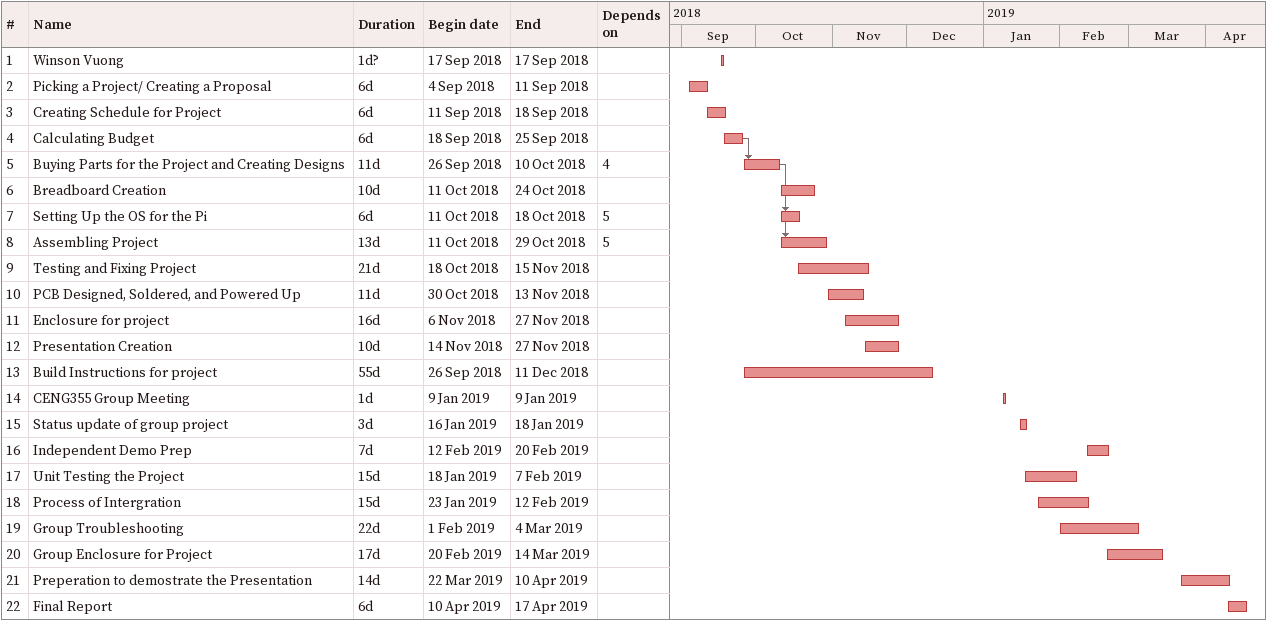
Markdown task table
| ID | Task | Duration | Start | Finish | Predecessors |
|---|---|---|---|---|---|
| 1 | Winson Vuong | 1d? | 2018-09-17 | 2018-09-17 |  |
| 2 | Picking a Project/ Creating a Proposal | 6d | 2018-09-04 | 2018-09-11 |  |
| 3 | Creating Schedule for Project | 6d | 2018-09-11 | 2018-09-18 |  |
| 4 | Calculating Budget | 6d | 2018-09-18 | 2018-09-25 |  |
| 5 | Buying Parts for the Project and Creating Designs | 11d | 2018-09-26 | 2018-10-10 | 4 |
| 6 | Breadboard Creation | 10d | 2018-10-11 | 2018-10-24 |  |
| 7 | Setting Up the OS for the Pi | 6d | 2018-10-11 | 2018-10-18 | 5 |
| 8 | Assembling Project | 13d | 2018-10-11 | 2018-10-29 | 5 |
| 9 | Testing and Fixing Project | 21d | 2018-10-18 | 2018-11-15 |  |
| 10 | PCB Designed, Soldered, and Powered Up | 11d | 2018-10-30 | 2018-11-13 |  |
| 11 | Enclosure for project | 16d | 2018-11-06 | 2018-11-27 |  |
| 12 | Presentation Creation | 10d | 2018-11-14 | 2018-11-27 |  |
| 13 | Build Instructions for project | 55d | 2018-09-26 | 2018-12-11 |  |
| 14 | CENG355 Group Meeting | 1d | 2019-01-09 | 2019-01-09 |  |
| 15 | Status update of group project | 3d | 2019-01-16 | 2019-01-18 |  |
| 16 | Independent Demo Prep | 7d | 2019-02-12 | 2019-02-20 |  |
| 17 | Unit Testing the Project | 15d | 2019-01-18 | 2019-02-07 |  |
| 18 | Process of Intergration | 15d | 2019-01-23 | 2019-02-12 |  |
| 19 | Group Troubleshooting | 22d | 2019-02-01 | 2019-03-04 |  |
| 20 | Group Enclosure for Project | 17d | 2019-02-20 | 2019-03-14 |  |
| 21 | Preperation to demostrate the Presentation | 14d | 2019-03-22 | 2019-04-10 |  |
| 22 | Final Report | 6d | 2019-04-10 | 2019-04-17 |  |
